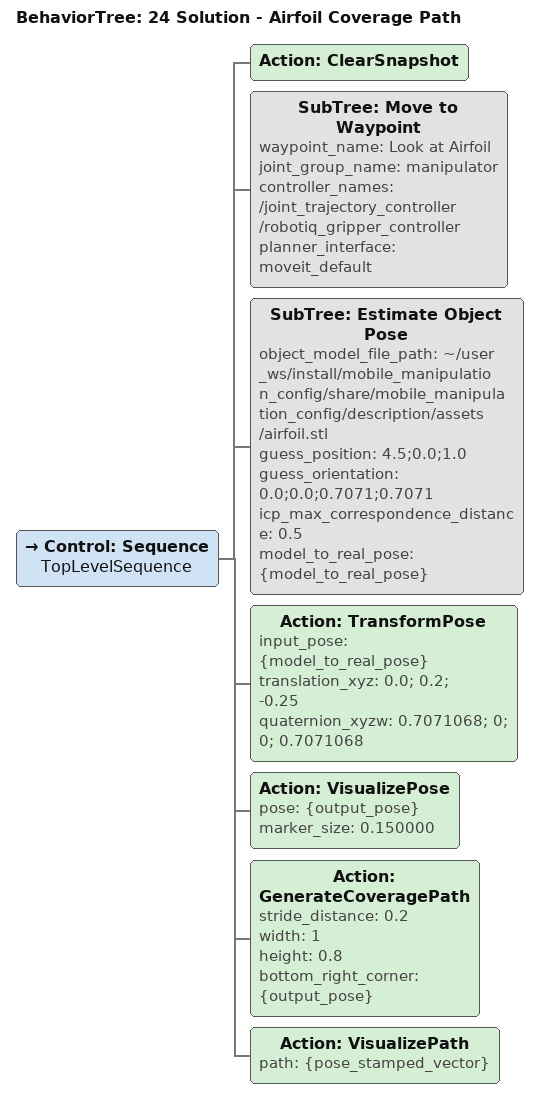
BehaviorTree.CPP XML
<?xml version='1.0' encoding='UTF-8'?>
<root BTCPP_format="4" main_tree_to_execute="24 Solution - Airfoil Coverage Path">
  <BehaviorTree ID="24 Solution - Airfoil Coverage Path" _description="Estimate the pose of an airfoil and define a coverage path" _hardcoded="false">
    <Control ID="Sequence" name="TopLevelSequence">
      <Action ID="ClearSnapshot"/>
      <SubTree ID="Move to Waypoint" waypoint_name="Look at Airfoil" joint_group_name="manipulator" controller_names="/joint_trajectory_controller /robotiq_gripper_controller" planner_interface="moveit_default"/>
      <SubTree ID="Estimate Object Pose" object_model_file_path="~/user_ws/install/mobile_manipulation_config/share/mobile_manipulation_config/description/assets/airfoil.stl" guess_position="4.5;0.0;1.0" guess_orientation="0.0;0.0;0.7071;0.7071" icp_max_correspondence_distance="0.5" model_to_real_pose="{model_to_real_pose}"/>
      <Action ID="TransformPose" input_pose="{model_to_real_pose}" translation_xyz="0.0; 0.2; -0.25" quaternion_xyzw="0.7071068; 0; 0; 0.7071068 "/>
      <Action ID="VisualizePose" pose="{output_pose}" marker_size="0.150000"/>
      <Action ID="GenerateCoveragePath" stride_distance="0.2" width="1" height="0.8" bottom_right_corner="{output_pose}"/>
      <Action ID="VisualizePath" path="{pose_stamped_vector}"/>
    </Control>
  </BehaviorTree>
</root>
